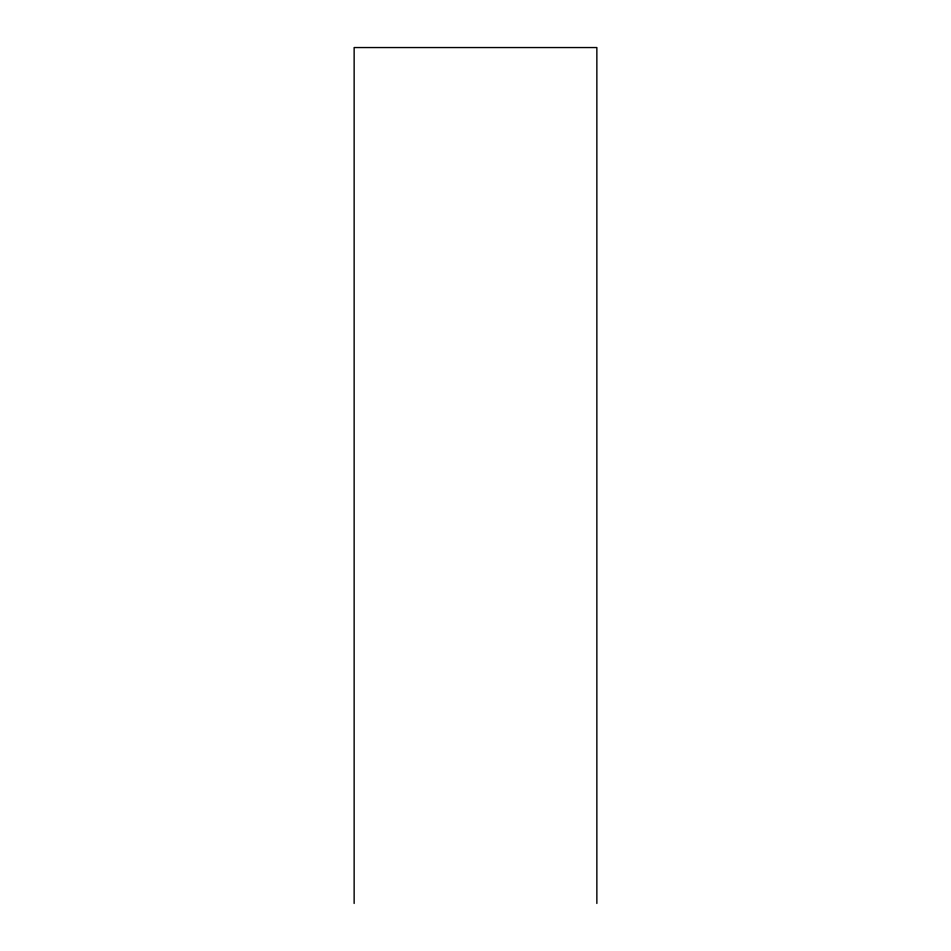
<?xml version="1.0" encoding="UTF-8"?>
<svg xmlns="http://www.w3.org/2000/svg" width="951" height="951" viewBox="0 0 951 951"><rect width="100%" height="100%" fill="white"/><g stroke="black" fill="none" stroke-linecap="round" stroke-linejoin="round"><path stroke-width="1.43" d="M596.859 903.45L596.859 47.55L354.141 47.55L354.141 903.45"/></g></svg>
